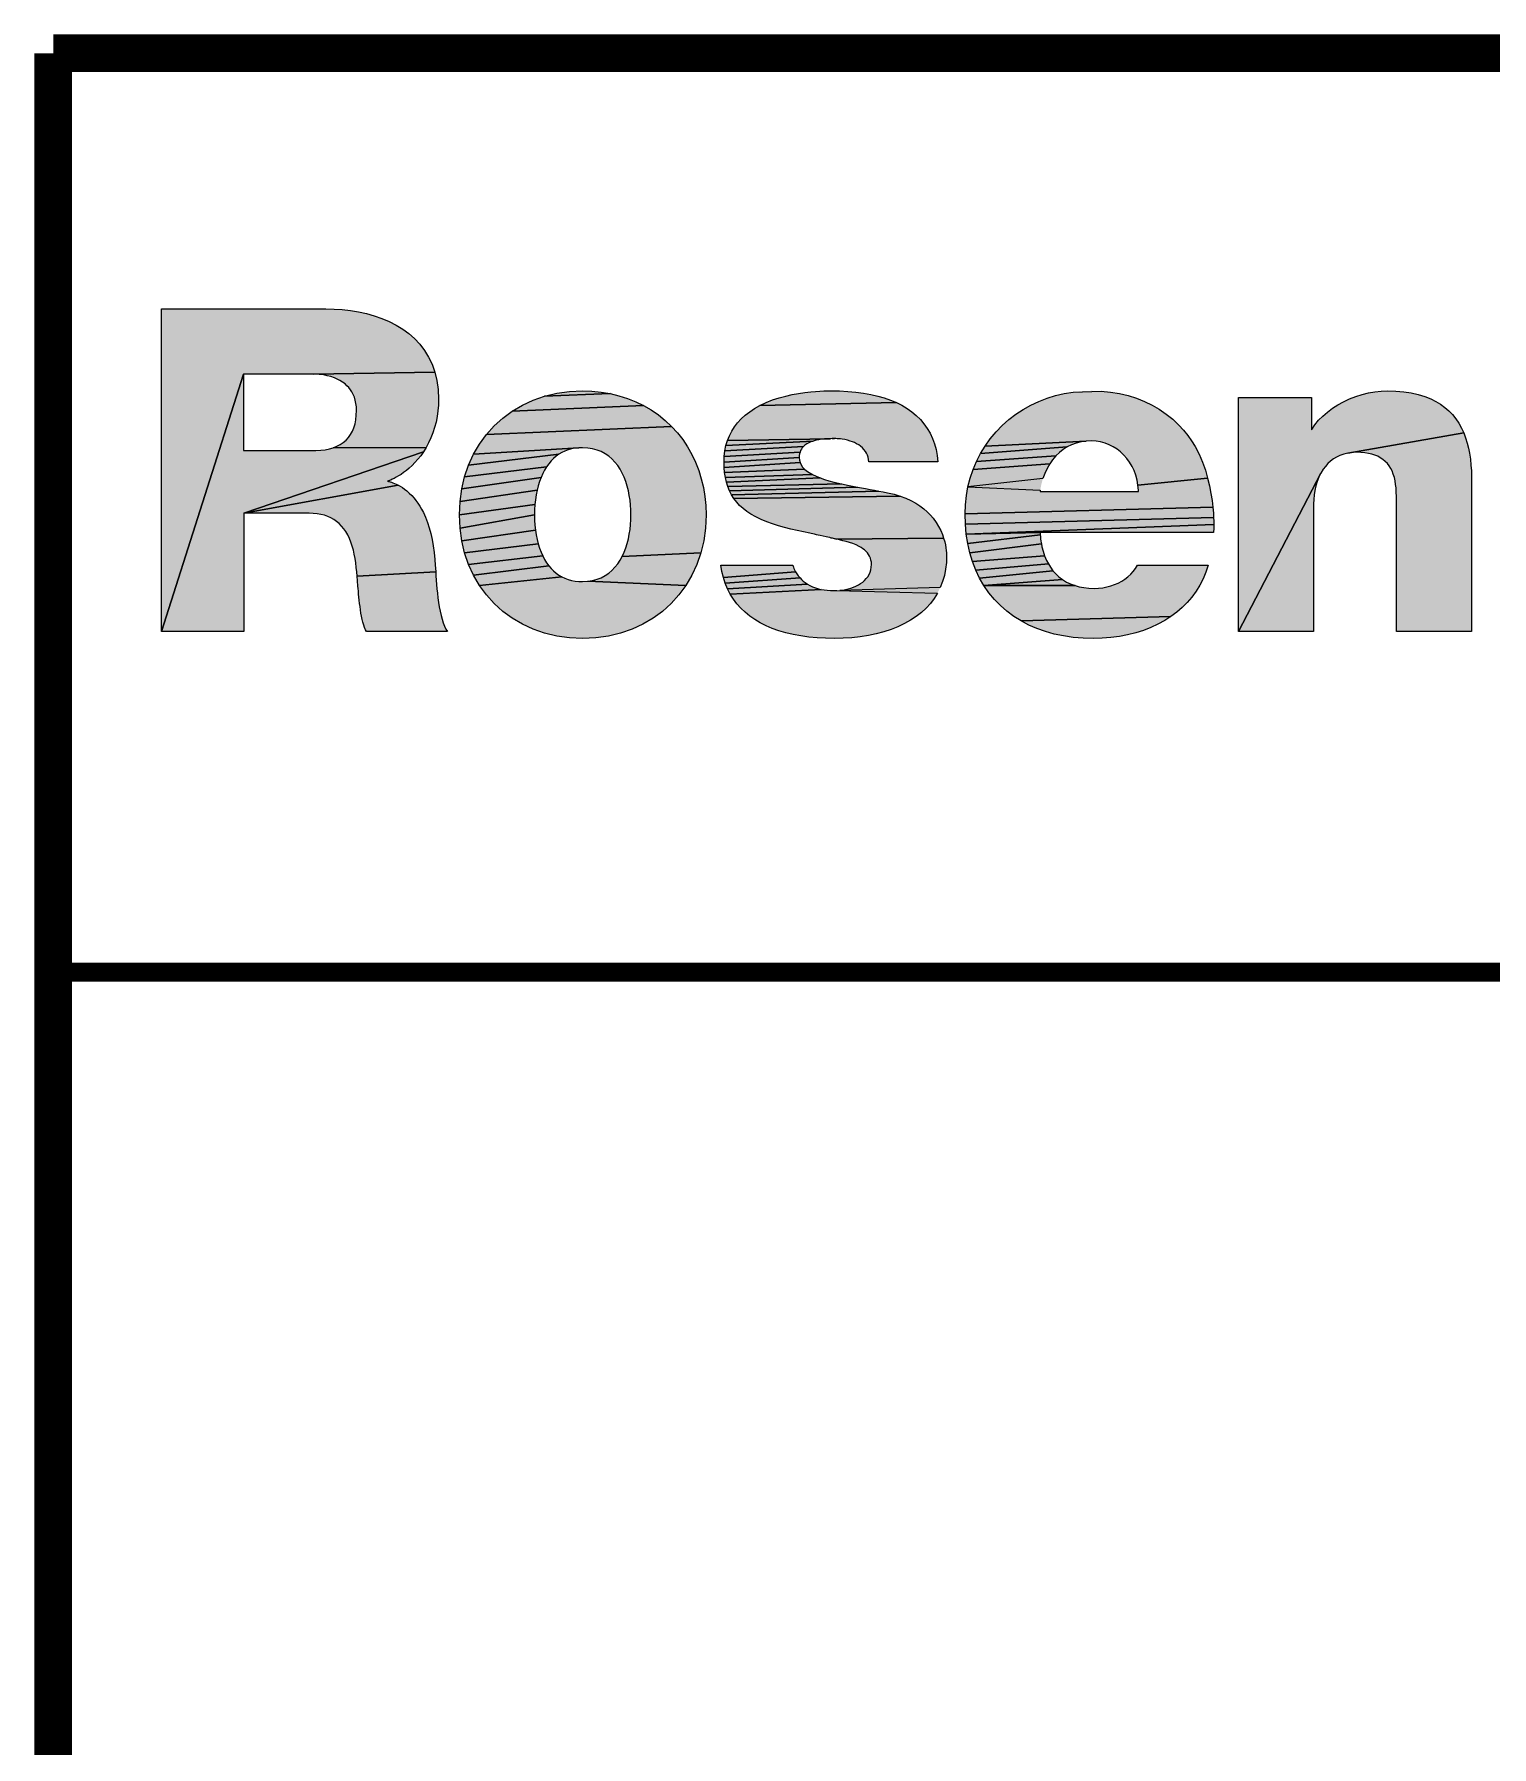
# Model space of a CAD drawing. Header units: millimetres. Extents: x 0 to 420, y 0 to 297.
# Drawn here: x 229.65 to 256.6, y 31.67 to 63.35 of the extents above; entities that cross this region are included whole.
import ezdxf

# ---------------------------------------------------------------- set-up
doc = ezdxf.new("R2010")
doc.units = ezdxf.units.MM
doc.header["$LTSCALE"] = 23.1
doc.layers.get('0').update_dxf_attribs({"linetype": 'CONTINUOUS'})

# ---------------------------------------------------------------- blocks, each defined once
blk = doc.blocks.new('ROSENBERGER_BL1', base_point=(257.489, 54.519))
at = {"linetype": 'CONTINUOUS'}
for points in [[(234.793, 57.064), (234.79, 57.064), (233.518, 57.064), (232, 52.3), (232, 58.27), (235.043, 58.27), (235.194, 58.267), (235.346, 58.257), (235.497, 58.239), (235.646, 58.215), (235.793, 58.182), (235.937, 58.142), (236.076, 58.094), (236.211, 58.037), (236.34, 57.971), (236.462, 57.897), (236.577, 57.813), (236.683, 57.72), (236.78, 57.616), (236.866, 57.503), (236.942, 57.38), (237.006, 57.246), (237.057, 57.101), (234.813, 57.064), (234.801, 57.064)], [(235.179, 55.701), (236.894, 55.704), (236.846, 55.626), (233.524, 54.489), (233.524, 52.3), (232, 52.3), (233.518, 57.064), (233.518, 55.653), (234.858, 55.653), (234.946, 55.656), (235.029, 55.665), (235.107, 55.68)], [(234.813, 57.064), (237.057, 57.101), (237.095, 56.945), (237.118, 56.778), (237.126, 56.599), (237.123, 56.49), (237.114, 56.383), (237.1, 56.278), (237.079, 56.175), (237.053, 56.074), (237.022, 55.977), (236.985, 55.883), (236.942, 55.791), (236.894, 55.704), (235.179, 55.701), (235.246, 55.728), (235.308, 55.761), (235.364, 55.799), (235.415, 55.843), (235.46, 55.892), (235.499, 55.947), (235.532, 56.008), (235.559, 56.073), (235.581, 56.144), (235.596, 56.221), (235.605, 56.302), (235.609, 56.388), (235.606, 56.457), (235.598, 56.521), (235.586, 56.581), (235.569, 56.636), (235.548, 56.686), (235.523, 56.733), (235.496, 56.776), (235.465, 56.814), (235.432, 56.849), (235.396, 56.881), (235.35, 56.916), (235.301, 56.946), (235.25, 56.972), (235.199, 56.994), (235.131, 57.017), (235.065, 57.035), (235.002, 57.048), (234.958, 57.054), (234.918, 57.059), (234.882, 57.062), (234.851, 57.064), (234.83, 57.064)], [(240.461, 56.664), (240.619, 56.614), (240.771, 56.553), (240.917, 56.482), (238.487, 56.379), (238.675, 56.49), (238.875, 56.583), (239.087, 56.657), (240.299, 56.703)], [(239.544, 56.744), (239.787, 56.755), (239.961, 56.749), (240.132, 56.732), (240.299, 56.703), (239.087, 56.657), (239.311, 56.711)], [(244.316, 56.754), (244.378, 56.755), (244.538, 56.752), (244.693, 56.744), (244.841, 56.731), (244.982, 56.712), (245.117, 56.688), (245.246, 56.658), (245.368, 56.623), (245.483, 56.583), (245.591, 56.538), (243.068, 56.483), (243.184, 56.538), (243.303, 56.585), (243.424, 56.625), (243.545, 56.658), (243.666, 56.686), (243.784, 56.707), (243.899, 56.724), (244.009, 56.737), (244.093, 56.744), (244.173, 56.749), (244.247, 56.752)], [(249.548, 56.732), (249.714, 56.705), (249.875, 56.667), (250.029, 56.618), (250.177, 56.56), (250.318, 56.491), (250.453, 56.413), (250.581, 56.325), (250.702, 56.228), (250.816, 56.122), (250.903, 56.029), (250.981, 55.931), (251.051, 55.829), (251.115, 55.724), (251.189, 55.58), (251.251, 55.433), (251.304, 55.286), (251.346, 55.14), (250.058, 55.012), (250.041, 55.104), (250.017, 55.193), (249.986, 55.278), (249.948, 55.358), (249.904, 55.433), (249.854, 55.503), (249.798, 55.567), (249.737, 55.625), (249.671, 55.676), (249.601, 55.721), (249.527, 55.758), (249.449, 55.788), (249.368, 55.81), (249.284, 55.823), (249.197, 55.828), (249.1, 55.823), (247.232, 55.734), (247.328, 55.868), (247.434, 55.994), (247.55, 56.113), (247.672, 56.222), (247.801, 56.32), (247.937, 56.41), (248.079, 56.489), (248.226, 56.558), (248.378, 56.618), (248.535, 56.666), (248.695, 56.705), (248.86, 56.732), (249.375, 56.749)], [(254.557, 56.75), (254.674, 56.755), (254.827, 56.751), (254.973, 56.738), (255.11, 56.717), (255.24, 56.688), (255.362, 56.65), (255.476, 56.604), (255.567, 56.558), (255.652, 56.506), (255.732, 56.448), (255.805, 56.384), (255.873, 56.314), (255.934, 56.238), (255.989, 56.155), (256.039, 56.067), (256.081, 55.976), (253.937, 55.603), (253.863, 55.585), (253.794, 55.56), (253.73, 55.53), (253.672, 55.494), (253.618, 55.453), (253.569, 55.408), (253.525, 55.358), (253.485, 55.305), (253.441, 55.234), (251.918, 52.3), (251.918, 56.629), (253.265, 56.629), (253.265, 56.031), (253.271, 56.041), (253.329, 56.128), (253.397, 56.211), (253.474, 56.289), (253.56, 56.363), (253.654, 56.432), (253.754, 56.496), (253.86, 56.553), (253.97, 56.604), (254.084, 56.648), (254.201, 56.686), (254.319, 56.715), (254.438, 56.737)], [(241.057, 56.4), (241.19, 56.309), (241.316, 56.207), (241.433, 56.096), (238.01, 55.946), (238.154, 56.106), (238.313, 56.251), (238.487, 56.379), (240.917, 56.482)], [(245.693, 56.487), (245.789, 56.429), (245.878, 56.367), (245.96, 56.298), (246.035, 56.224), (246.101, 56.145), (246.161, 56.06), (246.213, 55.97), (246.257, 55.875), (246.294, 55.774), (246.324, 55.668), (246.346, 55.557), (246.36, 55.44), (245.083, 55.44), (245.077, 55.487), (245.067, 55.528), (245.054, 55.566), (245.038, 55.6), (245.019, 55.632), (244.992, 55.669), (244.962, 55.701), (244.929, 55.73), (244.894, 55.755), (244.856, 55.777), (244.818, 55.796), (244.778, 55.813), (244.739, 55.826), (244.687, 55.841), (244.636, 55.852), (244.588, 55.86), (244.555, 55.864), (244.524, 55.867), (244.497, 55.869), (244.474, 55.87), (244.458, 55.87), (244.445, 55.87), (244.402, 55.87), (244.372, 55.869), (242.467, 55.834), (242.503, 55.923), (242.546, 56.007), (242.597, 56.088), (242.656, 56.164), (242.723, 56.237), (242.798, 56.305), (242.88, 56.368), (242.97, 56.428), (243.068, 56.483), (245.591, 56.538)], [(241.541, 55.978), (241.64, 55.852), (241.728, 55.719), (241.808, 55.579), (241.877, 55.434), (241.936, 55.283), (241.984, 55.126), (242.023, 54.966), (242.05, 54.801), (242.067, 54.632), (242.072, 54.46), (242.061, 54.216), (242.028, 53.982), (241.975, 53.757), (240.523, 53.692), (240.558, 53.769), (240.588, 53.848), (240.614, 53.931), (240.636, 54.016), (240.653, 54.103), (240.666, 54.191), (240.675, 54.281), (240.681, 54.371), (240.683, 54.46), (240.681, 54.551), (240.675, 54.641), (240.666, 54.731), (240.653, 54.82), (240.636, 54.907), (240.614, 54.993), (240.588, 55.076), (240.558, 55.156), (240.523, 55.233), (240.483, 55.306), (240.438, 55.374), (240.388, 55.437), (240.332, 55.495), (240.272, 55.547), (240.206, 55.592), (240.134, 55.63), (240.056, 55.66), (239.973, 55.683), (239.883, 55.697), (239.787, 55.701), (239.717, 55.699), (237.773, 55.582), (237.883, 55.771), (238.01, 55.946), (241.433, 56.096)], [(243.901, 55.75), (243.871, 55.723), (242.42, 55.643), (242.439, 55.741), (244.052, 55.826), (244.011, 55.812), (243.972, 55.794), (243.935, 55.774)], [(244.105, 55.84), (244.052, 55.826), (242.439, 55.741), (242.467, 55.834), (244.372, 55.869), (244.339, 55.868), (244.302, 55.867), (244.263, 55.864), (244.212, 55.859), (244.158, 55.851)], [(244.428, 55.87), (244.402, 55.87), (244.445, 55.87), (244.436, 55.87), (244.43, 55.87)], [(248.832, 55.756), (248.752, 55.717), (247.147, 55.595), (247.232, 55.734), (249.1, 55.823), (249.006, 55.809), (248.917, 55.787)], [(254.102, 55.617), (254.017, 55.614), (253.937, 55.603), (256.081, 55.976), (256.117, 55.883), (256.146, 55.789), (256.17, 55.694), (256.188, 55.599), (256.205, 55.488), (256.216, 55.379), (256.223, 55.274), (256.227, 55.175), (256.227, 55.083), (256.227, 52.3), (254.838, 52.3), (254.838, 54.656), (254.838, 54.727), (254.838, 54.801), (254.835, 54.879), (254.83, 54.959), (254.823, 55.023), (254.813, 55.087), (254.799, 55.151), (254.78, 55.213), (254.756, 55.272), (254.732, 55.32), (254.704, 55.366), (254.67, 55.409), (254.632, 55.449), (254.588, 55.485), (254.539, 55.518), (254.492, 55.543), (254.44, 55.565), (254.383, 55.583), (254.321, 55.598), (254.254, 55.609), (254.181, 55.615)], [(236.379, 55.012), (233.524, 54.489), (236.846, 55.626), (236.795, 55.554), (236.742, 55.488), (236.689, 55.428), (236.636, 55.374), (236.583, 55.326), (236.531, 55.282), (236.48, 55.244), (236.432, 55.21), (236.386, 55.181), (236.343, 55.156), (236.304, 55.135), (236.27, 55.118), (236.24, 55.104), (236.216, 55.094), (236.202, 55.089), (236.192, 55.085), (236.186, 55.083), (236.184, 55.082), (236.188, 55.081), (236.198, 55.078), (236.212, 55.075), (236.231, 55.07), (236.254, 55.063), (236.28, 55.055), (236.31, 55.043), (236.343, 55.029)], [(239.164, 55.406), (239.124, 55.35), (237.608, 55.166), (237.681, 55.38), (239.352, 55.581), (239.301, 55.545), (239.252, 55.503), (239.207, 55.457)], [(239.406, 55.613), (239.352, 55.581), (237.681, 55.38), (237.773, 55.582), (239.717, 55.699), (239.649, 55.692), (239.585, 55.679), (239.522, 55.662), (239.463, 55.64)], [(243.795, 55.557), (243.793, 55.521), (242.404, 55.437), (242.408, 55.542), (243.809, 55.621), (243.8, 55.59)], [(243.798, 55.473), (243.81, 55.427), (242.407, 55.336), (242.404, 55.437), (243.793, 55.521)], [(243.82, 55.65), (243.809, 55.621), (242.408, 55.542), (242.42, 55.643), (243.871, 55.723), (243.851, 55.701), (243.835, 55.676)], [(248.48, 55.481), (248.426, 55.403), (247.009, 55.298), (247.072, 55.449), (248.54, 55.551)], [(248.605, 55.614), (248.54, 55.551), (247.072, 55.449), (247.147, 55.595), (248.752, 55.717), (248.676, 55.669)], [(238.969, 54.998), (238.948, 54.916), (237.522, 54.705), (237.554, 54.941), (239.021, 55.152), (238.993, 55.077)], [(239.052, 55.223), (239.021, 55.152), (237.554, 54.941), (237.608, 55.166), (239.124, 55.35), (239.087, 55.289)], [(243.857, 55.345), (243.891, 55.308), (242.415, 55.241), (242.407, 55.336), (243.81, 55.427), (243.83, 55.385)], [(243.978, 55.241), (244.039, 55.206), (242.429, 55.15), (242.415, 55.241), (243.891, 55.308), (243.931, 55.273)], [(244.107, 55.174), (244.181, 55.144), (242.449, 55.063), (242.429, 55.15), (244.039, 55.206)], [(244.434, 55.067), (244.574, 55.034), (242.475, 54.982), (242.449, 55.063), (244.181, 55.144), (244.261, 55.117), (244.345, 55.091)], [(251.346, 55.14), (251.381, 54.996), (251.408, 54.858), (251.428, 54.726), (251.442, 54.603), (246.861, 54.477), (246.867, 54.648), (246.885, 54.816), (246.915, 54.981), (248.251, 54.918), (248.247, 54.894), (250.069, 54.894), (250.067, 54.916), (250.058, 55.012)], [(248.378, 55.319), (248.336, 55.228), (248.301, 55.131), (246.915, 54.981), (246.956, 55.142), (247.009, 55.298), (248.426, 55.403)], [(253.307, 54.662), (253.307, 52.3), (251.918, 52.3), (253.441, 55.234), (253.404, 55.158), (253.373, 55.079), (253.349, 54.997), (253.33, 54.914), (253.317, 54.83), (253.31, 54.745)], [(233.524, 54.489), (236.379, 55.012), (236.417, 54.991), (236.457, 54.966), (236.498, 54.937), (236.541, 54.903), (236.585, 54.864), (236.629, 54.819), (236.673, 54.769), (236.708, 54.725), (236.743, 54.676), (236.777, 54.623), (236.811, 54.566), (236.844, 54.504), (236.884, 54.416), (236.92, 54.321), (236.953, 54.221), (236.982, 54.115), (237.007, 54.003), (237.028, 53.885), (237.045, 53.762), (237.059, 53.633), (237.065, 53.533), (237.068, 53.472), (237.072, 53.404), (235.621, 53.324), (235.613, 53.407), (235.605, 53.489), (235.594, 53.571), (235.582, 53.652), (235.567, 53.731), (235.55, 53.808), (235.529, 53.883), (235.505, 53.956), (235.477, 54.025), (235.446, 54.091), (235.412, 54.15), (235.374, 54.205), (235.333, 54.254), (235.289, 54.299), (235.241, 54.339), (235.19, 54.375), (235.135, 54.405), (235.077, 54.431), (235.015, 54.452), (234.95, 54.468), (234.881, 54.48), (234.808, 54.487), (234.731, 54.489)], [(238.918, 54.741), (238.908, 54.65), (237.511, 54.46), (237.522, 54.705), (238.948, 54.916), (238.931, 54.83)], [(244.72, 55.004), (244.87, 54.975), (242.507, 54.904), (242.475, 54.982), (244.574, 55.034)], [(245.189, 54.917), (245.269, 54.901), (242.544, 54.831), (242.507, 54.904), (244.87, 54.975), (245.021, 54.948), (245.106, 54.932)], [(245.548, 54.841), (245.662, 54.807), (242.588, 54.762), (242.544, 54.831), (245.269, 54.901), (245.348, 54.886), (245.425, 54.869), (245.426, 54.869)], [(245.766, 54.768), (245.861, 54.724), (245.948, 54.676), (246.027, 54.625), (246.098, 54.571), (246.162, 54.515), (246.219, 54.457), (246.27, 54.397), (246.325, 54.322), (246.371, 54.246), (246.41, 54.172), (246.441, 54.099), (246.465, 54.029), (244.484, 54.01), (244.483, 54.01), (244.477, 54.012), (244.469, 54.013), (244.458, 54.016), (244.444, 54.019), (244.427, 54.023), (244.409, 54.027), (244.388, 54.032), (244.358, 54.039), (244.326, 54.046), (244.291, 54.054), (244.238, 54.066), (244.183, 54.078), (244.147, 54.086), (244.112, 54.094), (244.078, 54.102), (244.047, 54.108), (244.018, 54.115), (243.993, 54.12), (243.876, 54.145), (243.758, 54.171), (243.641, 54.198), (243.525, 54.227), (243.411, 54.258), (243.3, 54.293), (243.193, 54.331), (243.09, 54.373), (242.991, 54.421), (242.899, 54.474), (242.824, 54.524), (242.756, 54.578), (242.693, 54.636), (242.638, 54.697), (242.588, 54.762), (245.662, 54.807)], [(238.902, 54.556), (238.9, 54.46), (237.522, 54.216), (237.511, 54.46), (238.908, 54.65)], [(251.452, 54.49), (251.456, 54.413), (246.867, 54.288), (246.861, 54.477), (251.442, 54.603)], [(238.908, 54.271), (238.918, 54.18), (237.554, 53.982), (237.522, 54.216), (238.9, 54.46), (238.902, 54.365)], [(238.948, 54.006), (238.969, 53.924), (237.608, 53.757), (237.554, 53.982), (238.918, 54.18), (238.931, 54.092)], [(251.459, 54.344), (251.46, 54.284), (246.884, 54.105), (246.867, 54.288), (251.456, 54.413)], [(251.457, 54.142), (251.457, 54.136), (248.25, 54.136), (246.884, 54.105), (251.46, 54.284), (251.46, 54.233), (251.459, 54.191), (251.458, 54.161)], [(239.021, 53.771), (239.052, 53.701), (237.681, 53.544), (237.608, 53.757), (238.969, 53.924), (238.993, 53.846)], [(244.484, 54.01), (246.465, 54.029), (246.484, 53.963), (246.498, 53.903), (246.508, 53.848), (246.514, 53.8), (246.518, 53.761), (246.519, 53.731), (246.52, 53.711), (246.515, 53.582), (246.501, 53.458), (246.478, 53.339), (246.445, 53.225), (246.403, 53.117), (244.543, 53.064), (244.596, 53.07), (244.648, 53.079), (244.699, 53.091), (244.749, 53.105), (244.797, 53.122), (244.844, 53.141), (244.888, 53.164), (244.929, 53.189), (244.968, 53.217), (245.003, 53.247), (245.035, 53.281), (245.063, 53.317), (245.086, 53.356), (245.105, 53.398), (245.119, 53.443), (245.127, 53.491), (245.13, 53.542), (245.128, 53.585), (245.121, 53.625), (245.11, 53.662), (245.095, 53.697), (245.076, 53.729), (245.054, 53.759), (245.029, 53.786), (245.001, 53.812), (244.971, 53.835), (244.938, 53.857), (244.904, 53.876), (244.847, 53.904), (244.787, 53.928), (244.725, 53.949), (244.663, 53.967), (244.601, 53.983), (244.541, 53.997)], [(248.25, 54.115), (248.251, 54.091), (246.911, 53.929), (246.884, 54.105), (248.25, 54.136), (248.25, 54.13)], [(248.263, 53.974), (248.272, 53.923), (246.95, 53.759), (246.911, 53.929), (248.251, 54.091), (248.253, 54.059), (248.257, 54.02)], [(248.304, 53.788), (248.332, 53.704), (246.999, 53.596), (246.95, 53.759), (248.272, 53.923), (248.283, 53.867)], [(239.124, 53.575), (239.164, 53.52), (237.773, 53.343), (237.681, 53.544), (239.052, 53.701), (239.087, 53.636)], [(240.523, 53.692), (241.975, 53.757), (241.901, 53.544), (241.809, 53.343), (241.698, 53.155), (239.883, 53.232), (239.973, 53.246), (240.056, 53.268), (240.134, 53.298), (240.206, 53.336), (240.272, 53.381), (240.332, 53.432), (240.388, 53.49), (240.438, 53.552), (240.483, 53.62)], [(248.368, 53.618), (248.401, 53.554), (247.059, 53.44), (246.999, 53.596), (248.332, 53.704)], [(248.441, 53.49), (248.486, 53.428), (247.13, 53.292), (247.059, 53.44), (248.401, 53.554)], [(237.077, 53.332), (237.082, 53.255), (237.089, 53.175), (237.096, 53.092), (237.105, 53.009), (237.115, 52.925), (237.126, 52.841), (237.139, 52.758), (237.154, 52.678), (237.171, 52.602), (237.19, 52.529), (237.211, 52.462), (237.235, 52.401), (237.261, 52.346), (237.289, 52.3), (235.795, 52.3), (235.776, 52.336), (235.758, 52.377), (235.742, 52.423), (235.727, 52.474), (235.714, 52.528), (235.702, 52.585), (235.691, 52.644), (235.681, 52.704), (235.673, 52.764), (235.665, 52.824), (235.658, 52.884), (235.652, 52.941), (235.647, 52.996), (235.643, 53.048), (235.639, 53.097), (235.635, 53.14), (235.627, 53.241), (235.621, 53.324), (237.072, 53.404)], [(239.352, 53.346), (239.406, 53.315), (237.883, 53.155), (237.773, 53.343), (239.164, 53.52), (239.207, 53.469), (239.252, 53.424), (239.301, 53.382)], [(239.787, 53.227), (239.883, 53.232), (241.698, 53.155), (241.571, 52.98), (241.426, 52.82), (241.266, 52.676), (241.092, 52.548), (240.904, 52.437), (240.703, 52.345), (240.49, 52.271), (240.265, 52.218), (240.031, 52.185), (239.787, 52.174), (239.544, 52.185), (239.311, 52.218), (239.087, 52.271), (238.875, 52.345), (238.675, 52.437), (238.487, 52.548), (238.313, 52.676), (238.154, 52.82), (238.01, 52.98), (237.883, 53.155), (239.406, 53.315), (239.463, 53.288), (239.522, 53.266), (239.584, 53.249), (239.649, 53.237), (239.717, 53.23)], [(243.71, 53.441), (243.727, 53.408), (242.394, 53.301), (242.366, 53.413), (242.347, 53.53), (243.677, 53.53), (243.677, 53.528), (243.679, 53.521), (243.682, 53.51), (243.687, 53.495), (243.697, 53.47)], [(243.776, 53.333), (243.809, 53.294), (242.428, 53.194), (242.394, 53.301), (243.727, 53.408), (243.749, 53.372)], [(243.906, 53.208), (243.946, 53.181), (242.47, 53.092), (242.428, 53.194), (243.809, 53.294), (243.838, 53.265), (243.87, 53.236)], [(248.597, 53.314), (248.663, 53.263), (247.211, 53.152), (247.13, 53.292), (248.486, 53.428), (248.538, 53.369)], [(250.013, 53.471), (250.049, 53.53), (251.358, 53.53), (251.314, 53.4), (251.262, 53.276), (251.201, 53.158), (251.132, 53.046), (251.056, 52.94), (250.971, 52.841), (250.878, 52.747), (250.778, 52.66), (250.669, 52.579), (247.897, 52.498), (247.762, 52.583), (247.635, 52.677), (247.516, 52.781), (247.404, 52.896), (247.303, 53.02), (247.211, 53.152), (248.894, 53.151), (248.973, 53.13), (249.058, 53.114), (249.15, 53.105), (249.248, 53.101), (249.328, 53.104), (249.406, 53.113), (249.482, 53.127), (249.556, 53.146), (249.626, 53.17), (249.694, 53.2), (249.758, 53.234), (249.818, 53.273), (249.873, 53.316), (249.925, 53.363), (249.971, 53.415)], [(248.821, 53.178), (248.894, 53.151), (247.211, 53.152), (248.663, 53.263), (248.738, 53.217)], [(244.151, 53.094), (244.202, 53.082), (242.52, 52.995), (242.47, 53.092), (243.946, 53.181), (243.991, 53.156), (244.04, 53.132), (244.093, 53.111)], [(244.437, 53.059), (244.49, 53.06), (246.352, 53.014), (246.291, 52.916), (246.222, 52.824), (246.143, 52.737), (246.055, 52.656), (245.957, 52.581), (245.851, 52.51), (245.74, 52.448), (245.62, 52.392), (245.493, 52.342), (245.36, 52.298), (245.22, 52.261), (245.074, 52.23), (244.923, 52.205), (244.768, 52.188), (244.608, 52.177), (244.445, 52.174), (244.282, 52.177), (244.124, 52.186), (243.972, 52.2), (243.824, 52.221), (243.683, 52.248), (243.548, 52.28), (243.419, 52.318), (243.297, 52.361), (243.181, 52.41), (243.074, 52.464), (242.973, 52.524), (242.879, 52.589), (242.792, 52.66), (242.713, 52.736), (242.641, 52.817), (242.577, 52.903), (242.52, 52.995), (244.202, 53.082), (244.255, 53.072), (244.312, 53.065), (244.373, 53.06)], [(250.553, 52.504), (250.428, 52.436), (250.296, 52.376), (250.159, 52.323), (250.016, 52.278), (249.867, 52.24), (249.714, 52.211), (249.557, 52.19), (249.396, 52.178), (249.231, 52.174), (249.042, 52.179), (248.859, 52.194), (248.682, 52.22), (248.511, 52.256), (248.347, 52.302), (248.189, 52.357), (248.039, 52.423), (247.897, 52.498), (250.669, 52.579)]]:
    blk.add_hatch(color=5, dxfattribs=at).paths.add_polyline_path(points)
at = {"color": 5, "linetype": 'CONTINUOUS'}
for points in [[(234.793, 57.064), (234.79, 57.064), (233.518, 57.064), (232, 52.3), (232, 58.27), (235.043, 58.27), (235.194, 58.267), (235.346, 58.257), (235.497, 58.239), (235.646, 58.215), (235.793, 58.182), (235.937, 58.142), (236.076, 58.094), (236.211, 58.037), (236.34, 57.971), (236.462, 57.897), (236.577, 57.813), (236.683, 57.72), (236.78, 57.616), (236.866, 57.503), (236.942, 57.38), (237.006, 57.246), (237.057, 57.101), (234.813, 57.064), (234.801, 57.064), (234.793, 57.064)], [(235.179, 55.701), (236.894, 55.704), (236.846, 55.626), (233.524, 54.489), (233.524, 52.3), (232, 52.3), (233.518, 57.064), (233.518, 55.653), (234.858, 55.653), (234.946, 55.656), (235.029, 55.665), (235.107, 55.68), (235.179, 55.701)], [(234.813, 57.064), (237.057, 57.101), (237.095, 56.945), (237.118, 56.778), (237.126, 56.599), (237.123, 56.49), (237.114, 56.383), (237.1, 56.278), (237.079, 56.175), (237.053, 56.074), (237.022, 55.977), (236.985, 55.883), (236.942, 55.791), (236.894, 55.704), (235.179, 55.701), (235.246, 55.728), (235.308, 55.761), (235.364, 55.799), (235.415, 55.843), (235.46, 55.892), (235.499, 55.947), (235.532, 56.008), (235.559, 56.073), (235.581, 56.144), (235.596, 56.221), (235.605, 56.302), (235.609, 56.388), (235.606, 56.457), (235.598, 56.521), (235.586, 56.581), (235.569, 56.636), (235.548, 56.686), (235.523, 56.733), (235.496, 56.776), (235.465, 56.814), (235.432, 56.849), (235.396, 56.881), (235.35, 56.916), (235.301, 56.946), (235.25, 56.972), (235.199, 56.994), (235.131, 57.017), (235.065, 57.035), (235.002, 57.048), (234.958, 57.054), (234.918, 57.059), (234.882, 57.062), (234.851, 57.064), (234.83, 57.064), (234.813, 57.064)], [(240.461, 56.664), (240.619, 56.614), (240.771, 56.553), (240.917, 56.482), (238.487, 56.379), (238.675, 56.49), (238.875, 56.583), (239.087, 56.657), (240.299, 56.703), (240.461, 56.664)], [(239.544, 56.744), (239.787, 56.755), (239.961, 56.749), (240.132, 56.732), (240.299, 56.703), (239.087, 56.657), (239.311, 56.711), (239.544, 56.744)], [(244.316, 56.754), (244.378, 56.755), (244.538, 56.752), (244.693, 56.744), (244.841, 56.731), (244.982, 56.712), (245.117, 56.688), (245.246, 56.658), (245.368, 56.623), (245.483, 56.583), (245.591, 56.538), (243.068, 56.483), (243.184, 56.538), (243.303, 56.585), (243.424, 56.625), (243.545, 56.658), (243.666, 56.686), (243.784, 56.707), (243.899, 56.724), (244.009, 56.737), (244.093, 56.744), (244.173, 56.749), (244.247, 56.752), (244.316, 56.754)], [(249.548, 56.732), (249.714, 56.705), (249.875, 56.667), (250.029, 56.618), (250.177, 56.56), (250.318, 56.491), (250.453, 56.413), (250.581, 56.325), (250.702, 56.228), (250.816, 56.122), (250.903, 56.029), (250.981, 55.931), (251.051, 55.829), (251.115, 55.724), (251.189, 55.58), (251.251, 55.433), (251.304, 55.286), (251.346, 55.14), (250.058, 55.012), (250.041, 55.104), (250.017, 55.193), (249.986, 55.278), (249.948, 55.358), (249.904, 55.433), (249.854, 55.503), (249.798, 55.567), (249.737, 55.625), (249.671, 55.676), (249.601, 55.721), (249.527, 55.758), (249.449, 55.788), (249.368, 55.81), (249.284, 55.823), (249.197, 55.828), (249.1, 55.823), (247.232, 55.734), (247.328, 55.868), (247.434, 55.994), (247.55, 56.113), (247.672, 56.222), (247.801, 56.32), (247.937, 56.41), (248.079, 56.489), (248.226, 56.558), (248.378, 56.618), (248.535, 56.666), (248.695, 56.705), (248.86, 56.732), (249.375, 56.749), (249.548, 56.732)], [(254.557, 56.75), (254.674, 56.755), (254.827, 56.751), (254.973, 56.738), (255.11, 56.717), (255.24, 56.688), (255.362, 56.65), (255.476, 56.604), (255.567, 56.558), (255.652, 56.506), (255.732, 56.448), (255.805, 56.384), (255.873, 56.314), (255.934, 56.238), (255.989, 56.155), (256.039, 56.067), (256.081, 55.976), (253.937, 55.603), (253.863, 55.585), (253.794, 55.56), (253.73, 55.53), (253.672, 55.494), (253.618, 55.453), (253.569, 55.408), (253.525, 55.358), (253.485, 55.305), (253.441, 55.234), (251.918, 52.3), (251.918, 56.629), (253.265, 56.629), (253.265, 56.031), (253.271, 56.041), (253.329, 56.128), (253.397, 56.211), (253.474, 56.289), (253.56, 56.363), (253.654, 56.432), (253.754, 56.496), (253.86, 56.553), (253.97, 56.604), (254.084, 56.648), (254.201, 56.686), (254.319, 56.715), (254.438, 56.737), (254.557, 56.75)], [(241.057, 56.4), (241.19, 56.309), (241.316, 56.207), (241.433, 56.096), (238.01, 55.946), (238.154, 56.106), (238.313, 56.251), (238.487, 56.379), (240.917, 56.482), (241.057, 56.4)], [(245.693, 56.487), (245.789, 56.429), (245.878, 56.367), (245.96, 56.298), (246.035, 56.224), (246.101, 56.145), (246.161, 56.06), (246.213, 55.97), (246.257, 55.875), (246.294, 55.774), (246.324, 55.668), (246.346, 55.557), (246.36, 55.44), (245.083, 55.44), (245.077, 55.487), (245.067, 55.528), (245.054, 55.566), (245.038, 55.6), (245.019, 55.632), (244.992, 55.669), (244.962, 55.701), (244.929, 55.73), (244.894, 55.755), (244.856, 55.777), (244.818, 55.796), (244.778, 55.813), (244.739, 55.826), (244.687, 55.841), (244.636, 55.852), (244.588, 55.86), (244.555, 55.864), (244.524, 55.867), (244.497, 55.869), (244.474, 55.87), (244.458, 55.87), (244.445, 55.87), (244.402, 55.87), (244.372, 55.869), (242.467, 55.834), (242.503, 55.923), (242.546, 56.007), (242.597, 56.088), (242.656, 56.164), (242.723, 56.237), (242.798, 56.305), (242.88, 56.368), (242.97, 56.428), (243.068, 56.483), (245.591, 56.538), (245.693, 56.487)], [(241.541, 55.978), (241.64, 55.852), (241.728, 55.719), (241.808, 55.579), (241.877, 55.434), (241.936, 55.283), (241.984, 55.126), (242.023, 54.966), (242.05, 54.801), (242.067, 54.632), (242.072, 54.46), (242.061, 54.216), (242.028, 53.982), (241.975, 53.757), (240.523, 53.692), (240.558, 53.769), (240.588, 53.848), (240.614, 53.931), (240.636, 54.016), (240.653, 54.103), (240.666, 54.191), (240.675, 54.281), (240.681, 54.371), (240.683, 54.46), (240.681, 54.551), (240.675, 54.641), (240.666, 54.731), (240.653, 54.82), (240.636, 54.907), (240.614, 54.993), (240.588, 55.076), (240.558, 55.156), (240.523, 55.233), (240.483, 55.306), (240.438, 55.374), (240.388, 55.437), (240.332, 55.495), (240.272, 55.547), (240.206, 55.592), (240.134, 55.63), (240.056, 55.66), (239.973, 55.683), (239.883, 55.697), (239.787, 55.701), (239.717, 55.699), (237.773, 55.582), (237.883, 55.771), (238.01, 55.946), (241.433, 56.096), (241.541, 55.978)], [(243.901, 55.75), (243.871, 55.723), (242.42, 55.643), (242.439, 55.741), (244.052, 55.826), (244.011, 55.812), (243.972, 55.794), (243.935, 55.774), (243.901, 55.75)], [(244.105, 55.84), (244.052, 55.826), (242.439, 55.741), (242.467, 55.834), (244.372, 55.869), (244.339, 55.868), (244.302, 55.867), (244.263, 55.864), (244.212, 55.859), (244.158, 55.851), (244.105, 55.84)], [(244.428, 55.87), (244.402, 55.87), (244.445, 55.87), (244.436, 55.87), (244.43, 55.87), (244.428, 55.87)], [(248.832, 55.756), (248.752, 55.717), (247.147, 55.595), (247.232, 55.734), (249.1, 55.823), (249.006, 55.809), (248.917, 55.787), (248.832, 55.756)], [(254.102, 55.617), (254.017, 55.614), (253.937, 55.603), (256.081, 55.976), (256.117, 55.883), (256.146, 55.789), (256.17, 55.694), (256.188, 55.599), (256.205, 55.488), (256.216, 55.379), (256.223, 55.274), (256.227, 55.175), (256.227, 55.083), (256.227, 52.3), (254.838, 52.3), (254.838, 54.656), (254.838, 54.727), (254.838, 54.801), (254.835, 54.879), (254.83, 54.959), (254.823, 55.023), (254.813, 55.087), (254.799, 55.151), (254.78, 55.213), (254.756, 55.272), (254.732, 55.32), (254.704, 55.366), (254.67, 55.409), (254.632, 55.449), (254.588, 55.485), (254.539, 55.518), (254.492, 55.543), (254.44, 55.565), (254.383, 55.583), (254.321, 55.598), (254.254, 55.609), (254.181, 55.615), (254.102, 55.617)], [(236.379, 55.012), (233.524, 54.489), (236.846, 55.626), (236.795, 55.554), (236.742, 55.488), (236.689, 55.428), (236.636, 55.374), (236.583, 55.326), (236.531, 55.282), (236.48, 55.244), (236.432, 55.21), (236.386, 55.181), (236.343, 55.156), (236.304, 55.135), (236.27, 55.118), (236.24, 55.104), (236.216, 55.094), (236.202, 55.089), (236.192, 55.085), (236.186, 55.083), (236.184, 55.082), (236.188, 55.081), (236.198, 55.078), (236.212, 55.075), (236.231, 55.07), (236.254, 55.063), (236.28, 55.055), (236.31, 55.043), (236.343, 55.029), (236.379, 55.012)], [(239.164, 55.406), (239.124, 55.35), (237.608, 55.166), (237.681, 55.38), (239.352, 55.581), (239.301, 55.545), (239.252, 55.503), (239.207, 55.457), (239.164, 55.406)], [(239.406, 55.613), (239.352, 55.581), (237.681, 55.38), (237.773, 55.582), (239.717, 55.699), (239.649, 55.692), (239.585, 55.679), (239.522, 55.662), (239.463, 55.64), (239.406, 55.613)], [(243.795, 55.557), (243.793, 55.521), (242.404, 55.437), (242.408, 55.542), (243.809, 55.621), (243.8, 55.59), (243.795, 55.557)], [(243.798, 55.473), (243.81, 55.427), (242.407, 55.336), (242.404, 55.437), (243.793, 55.521), (243.798, 55.473)], [(243.82, 55.65), (243.809, 55.621), (242.408, 55.542), (242.42, 55.643), (243.871, 55.723), (243.851, 55.701), (243.835, 55.676), (243.82, 55.65)], [(248.48, 55.481), (248.426, 55.403), (247.009, 55.298), (247.072, 55.449), (248.54, 55.551), (248.48, 55.481)], [(248.605, 55.614), (248.54, 55.551), (247.072, 55.449), (247.147, 55.595), (248.752, 55.717), (248.676, 55.669), (248.605, 55.614)], [(238.969, 54.998), (238.948, 54.916), (237.522, 54.705), (237.554, 54.941), (239.021, 55.152), (238.993, 55.077), (238.969, 54.998)], [(239.052, 55.223), (239.021, 55.152), (237.554, 54.941), (237.608, 55.166), (239.124, 55.35), (239.087, 55.289), (239.052, 55.223)], [(243.857, 55.345), (243.891, 55.308), (242.415, 55.241), (242.407, 55.336), (243.81, 55.427), (243.83, 55.385), (243.857, 55.345)], [(243.978, 55.241), (244.039, 55.206), (242.429, 55.15), (242.415, 55.241), (243.891, 55.308), (243.931, 55.273), (243.978, 55.241)], [(244.107, 55.174), (244.181, 55.144), (242.449, 55.063), (242.429, 55.15), (244.039, 55.206), (244.107, 55.174)], [(244.434, 55.067), (244.574, 55.034), (242.475, 54.982), (242.449, 55.063), (244.181, 55.144), (244.261, 55.117), (244.345, 55.091), (244.434, 55.067)], [(251.346, 55.14), (251.381, 54.996), (251.408, 54.858), (251.428, 54.726), (251.442, 54.603), (246.861, 54.477), (246.867, 54.648), (246.885, 54.816), (246.915, 54.981), (248.251, 54.918), (248.247, 54.894), (250.069, 54.894), (250.067, 54.916), (250.058, 55.012), (251.346, 55.14)], [(248.378, 55.319), (248.336, 55.228), (248.301, 55.131), (246.915, 54.981), (246.956, 55.142), (247.009, 55.298), (248.426, 55.403), (248.378, 55.319)], [(253.307, 54.662), (253.307, 52.3), (251.918, 52.3), (253.441, 55.234), (253.404, 55.158), (253.373, 55.079), (253.349, 54.997), (253.33, 54.914), (253.317, 54.83), (253.31, 54.745), (253.307, 54.662)], [(233.524, 54.489), (236.379, 55.012), (236.417, 54.991), (236.457, 54.966), (236.498, 54.937), (236.541, 54.903), (236.585, 54.864), (236.629, 54.819), (236.673, 54.769), (236.708, 54.725), (236.743, 54.676), (236.777, 54.623), (236.811, 54.566), (236.844, 54.504), (236.884, 54.416), (236.92, 54.321), (236.953, 54.221), (236.982, 54.115), (237.007, 54.003), (237.028, 53.885), (237.045, 53.762), (237.059, 53.633), (237.065, 53.533), (237.068, 53.472), (237.072, 53.404), (235.621, 53.324), (235.613, 53.407), (235.605, 53.489), (235.594, 53.571), (235.582, 53.652), (235.567, 53.731), (235.55, 53.808), (235.529, 53.883), (235.505, 53.956), (235.477, 54.025), (235.446, 54.091), (235.412, 54.15), (235.374, 54.205), (235.333, 54.254), (235.289, 54.299), (235.241, 54.339), (235.19, 54.375), (235.135, 54.405), (235.077, 54.431), (235.015, 54.452), (234.95, 54.468), (234.881, 54.48), (234.808, 54.487), (234.731, 54.489), (233.524, 54.489)], [(238.918, 54.741), (238.908, 54.65), (237.511, 54.46), (237.522, 54.705), (238.948, 54.916), (238.931, 54.83), (238.918, 54.741)], [(244.72, 55.004), (244.87, 54.975), (242.507, 54.904), (242.475, 54.982), (244.574, 55.034), (244.72, 55.004)], [(245.189, 54.917), (245.269, 54.901), (242.544, 54.831), (242.507, 54.904), (244.87, 54.975), (245.021, 54.948), (245.106, 54.932), (245.189, 54.917)], [(245.548, 54.841), (245.662, 54.807), (242.588, 54.762), (242.544, 54.831), (245.269, 54.901), (245.348, 54.886), (245.425, 54.869), (245.426, 54.869), (245.548, 54.841)], [(245.766, 54.768), (245.861, 54.724), (245.948, 54.676), (246.027, 54.625), (246.098, 54.571), (246.162, 54.515), (246.219, 54.457), (246.27, 54.397), (246.325, 54.322), (246.371, 54.246), (246.41, 54.172), (246.441, 54.099), (246.465, 54.029), (244.484, 54.01), (244.483, 54.01), (244.477, 54.012), (244.469, 54.013), (244.458, 54.016), (244.444, 54.019), (244.427, 54.023), (244.409, 54.027), (244.388, 54.032), (244.358, 54.039), (244.326, 54.046), (244.291, 54.054), (244.238, 54.066), (244.183, 54.078), (244.147, 54.086), (244.112, 54.094), (244.078, 54.102), (244.047, 54.108), (244.018, 54.115), (243.993, 54.12), (243.876, 54.145), (243.758, 54.171), (243.641, 54.198), (243.525, 54.227), (243.411, 54.258), (243.3, 54.293), (243.193, 54.331), (243.09, 54.373), (242.991, 54.421), (242.899, 54.474), (242.824, 54.524), (242.756, 54.578), (242.693, 54.636), (242.638, 54.697), (242.588, 54.762), (245.662, 54.807), (245.766, 54.768)], [(238.902, 54.556), (238.9, 54.46), (237.522, 54.216), (237.511, 54.46), (238.908, 54.65), (238.902, 54.556)], [(251.452, 54.49), (251.456, 54.413), (246.867, 54.288), (246.861, 54.477), (251.442, 54.603), (251.452, 54.49)], [(238.908, 54.271), (238.918, 54.18), (237.554, 53.982), (237.522, 54.216), (238.9, 54.46), (238.902, 54.365), (238.908, 54.271)], [(238.948, 54.006), (238.969, 53.924), (237.608, 53.757), (237.554, 53.982), (238.918, 54.18), (238.931, 54.092), (238.948, 54.006)], [(251.459, 54.344), (251.46, 54.284), (246.884, 54.105), (246.867, 54.288), (251.456, 54.413), (251.459, 54.344)], [(251.457, 54.142), (251.457, 54.136), (248.25, 54.136), (246.884, 54.105), (251.46, 54.284), (251.46, 54.233), (251.459, 54.191), (251.458, 54.161), (251.457, 54.142)], [(239.021, 53.771), (239.052, 53.701), (237.681, 53.544), (237.608, 53.757), (238.969, 53.924), (238.993, 53.846), (239.021, 53.771)], [(244.484, 54.01), (246.465, 54.029), (246.484, 53.963), (246.498, 53.903), (246.508, 53.848), (246.514, 53.8), (246.518, 53.761), (246.519, 53.731), (246.52, 53.711), (246.515, 53.582), (246.501, 53.458), (246.478, 53.339), (246.445, 53.225), (246.403, 53.117), (244.543, 53.064), (244.596, 53.07), (244.648, 53.079), (244.699, 53.091), (244.749, 53.105), (244.797, 53.122), (244.844, 53.141), (244.888, 53.164), (244.929, 53.189), (244.968, 53.217), (245.003, 53.247), (245.035, 53.281), (245.063, 53.317), (245.086, 53.356), (245.105, 53.398), (245.119, 53.443), (245.127, 53.491), (245.13, 53.542), (245.128, 53.585), (245.121, 53.625), (245.11, 53.662), (245.095, 53.697), (245.076, 53.729), (245.054, 53.759), (245.029, 53.786), (245.001, 53.812), (244.971, 53.835), (244.938, 53.857), (244.904, 53.876), (244.847, 53.904), (244.787, 53.928), (244.725, 53.949), (244.663, 53.967), (244.601, 53.983), (244.541, 53.997), (244.484, 54.01)], [(248.25, 54.115), (248.251, 54.091), (246.911, 53.929), (246.884, 54.105), (248.25, 54.136), (248.25, 54.13), (248.25, 54.115)], [(248.263, 53.974), (248.272, 53.923), (246.95, 53.759), (246.911, 53.929), (248.251, 54.091), (248.253, 54.059), (248.257, 54.02), (248.263, 53.974)], [(248.304, 53.788), (248.332, 53.704), (246.999, 53.596), (246.95, 53.759), (248.272, 53.923), (248.283, 53.867), (248.304, 53.788)], [(239.124, 53.575), (239.164, 53.52), (237.773, 53.343), (237.681, 53.544), (239.052, 53.701), (239.087, 53.636), (239.124, 53.575)], [(240.523, 53.692), (241.975, 53.757), (241.901, 53.544), (241.809, 53.343), (241.698, 53.155), (239.883, 53.232), (239.973, 53.246), (240.056, 53.268), (240.134, 53.298), (240.206, 53.336), (240.272, 53.381), (240.332, 53.432), (240.388, 53.49), (240.438, 53.552), (240.483, 53.62), (240.523, 53.692)], [(248.368, 53.618), (248.401, 53.554), (247.059, 53.44), (246.999, 53.596), (248.332, 53.704), (248.368, 53.618)], [(248.441, 53.49), (248.486, 53.428), (247.13, 53.292), (247.059, 53.44), (248.401, 53.554), (248.441, 53.49)], [(237.077, 53.332), (237.082, 53.255), (237.089, 53.175), (237.096, 53.092), (237.105, 53.009), (237.115, 52.925), (237.126, 52.841), (237.139, 52.758), (237.154, 52.678), (237.171, 52.602), (237.19, 52.529), (237.211, 52.462), (237.235, 52.401), (237.261, 52.346), (237.289, 52.3), (235.795, 52.3), (235.776, 52.336), (235.758, 52.377), (235.742, 52.423), (235.727, 52.474), (235.714, 52.528), (235.702, 52.585), (235.691, 52.644), (235.681, 52.704), (235.673, 52.764), (235.665, 52.824), (235.658, 52.884), (235.652, 52.941), (235.647, 52.996), (235.643, 53.048), (235.639, 53.097), (235.635, 53.14), (235.627, 53.241), (235.621, 53.324), (237.072, 53.404), (237.077, 53.332)], [(239.352, 53.346), (239.406, 53.315), (237.883, 53.155), (237.773, 53.343), (239.164, 53.52), (239.207, 53.469), (239.252, 53.424), (239.301, 53.382), (239.352, 53.346)], [(239.787, 53.227), (239.883, 53.232), (241.698, 53.155), (241.571, 52.98), (241.426, 52.82), (241.266, 52.676), (241.092, 52.548), (240.904, 52.437), (240.703, 52.345), (240.49, 52.271), (240.265, 52.218), (240.031, 52.185), (239.787, 52.174), (239.544, 52.185), (239.311, 52.218), (239.087, 52.271), (238.875, 52.345), (238.675, 52.437), (238.487, 52.548), (238.313, 52.676), (238.154, 52.82), (238.01, 52.98), (237.883, 53.155), (239.406, 53.315), (239.463, 53.288), (239.522, 53.266), (239.584, 53.249), (239.649, 53.237), (239.717, 53.23), (239.787, 53.227)], [(243.71, 53.441), (243.727, 53.408), (242.394, 53.301), (242.366, 53.413), (242.347, 53.53), (243.677, 53.53), (243.677, 53.528), (243.679, 53.521), (243.682, 53.51), (243.687, 53.495), (243.697, 53.47), (243.71, 53.441)], [(243.776, 53.333), (243.809, 53.294), (242.428, 53.194), (242.394, 53.301), (243.727, 53.408), (243.749, 53.372), (243.776, 53.333)], [(243.906, 53.208), (243.946, 53.181), (242.47, 53.092), (242.428, 53.194), (243.809, 53.294), (243.838, 53.265), (243.87, 53.236), (243.906, 53.208)], [(248.597, 53.314), (248.663, 53.263), (247.211, 53.152), (247.13, 53.292), (248.486, 53.428), (248.538, 53.369), (248.597, 53.314)], [(250.013, 53.471), (250.049, 53.53), (251.358, 53.53), (251.314, 53.4), (251.262, 53.276), (251.201, 53.158), (251.132, 53.046), (251.056, 52.94), (250.971, 52.841), (250.878, 52.747), (250.778, 52.66), (250.669, 52.579), (247.897, 52.498), (247.762, 52.583), (247.635, 52.677), (247.516, 52.781), (247.404, 52.896), (247.303, 53.02), (247.211, 53.152), (248.894, 53.151), (248.973, 53.13), (249.058, 53.114), (249.15, 53.105), (249.248, 53.101), (249.328, 53.104), (249.406, 53.113), (249.482, 53.127), (249.556, 53.146), (249.626, 53.17), (249.694, 53.2), (249.758, 53.234), (249.818, 53.273), (249.873, 53.316), (249.925, 53.363), (249.971, 53.415), (250.013, 53.471)], [(248.821, 53.178), (248.894, 53.151), (247.211, 53.152), (248.663, 53.263), (248.738, 53.217), (248.821, 53.178)], [(244.151, 53.094), (244.202, 53.082), (242.52, 52.995), (242.47, 53.092), (243.946, 53.181), (243.991, 53.156), (244.04, 53.132), (244.093, 53.111), (244.151, 53.094)], [(244.437, 53.059), (244.49, 53.06), (246.352, 53.014), (246.291, 52.916), (246.222, 52.824), (246.143, 52.737), (246.055, 52.656), (245.957, 52.581), (245.851, 52.51), (245.74, 52.448), (245.62, 52.392), (245.493, 52.342), (245.36, 52.298), (245.22, 52.261), (245.074, 52.23), (244.923, 52.205), (244.768, 52.188), (244.608, 52.177), (244.445, 52.174), (244.282, 52.177), (244.124, 52.186), (243.972, 52.2), (243.824, 52.221), (243.683, 52.248), (243.548, 52.28), (243.419, 52.318), (243.297, 52.361), (243.181, 52.41), (243.074, 52.464), (242.973, 52.524), (242.879, 52.589), (242.792, 52.66), (242.713, 52.736), (242.641, 52.817), (242.577, 52.903), (242.52, 52.995), (244.202, 53.082), (244.255, 53.072), (244.312, 53.065), (244.373, 53.06), (244.437, 53.059)], [(250.553, 52.504), (250.428, 52.436), (250.296, 52.376), (250.159, 52.323), (250.016, 52.278), (249.867, 52.24), (249.714, 52.211), (249.557, 52.19), (249.396, 52.178), (249.231, 52.174), (249.042, 52.179), (248.859, 52.194), (248.682, 52.22), (248.511, 52.256), (248.347, 52.302), (248.189, 52.357), (248.039, 52.423), (247.897, 52.498), (250.669, 52.579), (250.553, 52.504)]]:
    blk.add_lwpolyline(points, dxfattribs=at)
for points in [[(249.197, 56.755), (249.375, 56.749), (249.027, 56.749), (248.86, 56.732)], [(248.272, 55.027), (248.251, 54.918), (248.301, 55.131), (246.915, 54.981)], [(244.543, 53.064), (246.403, 53.117), (244.49, 53.06), (246.352, 53.014)]]:
    blk.add_solid(points, dxfattribs=at)

msp = doc.modelspace()

# ---------------------------------------------------------------- linework, layer by layer
at = {"color": 3, "linetype": 'CONTINUOUS', "const_width": 0.7}
for points in [[(230, 63), (410, 63)], [(230, 10), (230, 63)]]:
    msp.add_lwpolyline(points, dxfattribs=at)
at = {"color": 5, "linetype": 'CONTINUOUS', "const_width": 0.35}
msp.add_lwpolyline([(410, 46), (230, 46)], dxfattribs=at)

# ---------------------------------------------------------------- block references
at = {"color": 2, "linetype": 'CONTINUOUS'}
msp.add_blockref('ROSENBERGER_BL1', (257.4895, 54.519), dxfattribs=at)

doc.saveas('drawing.dxf')
